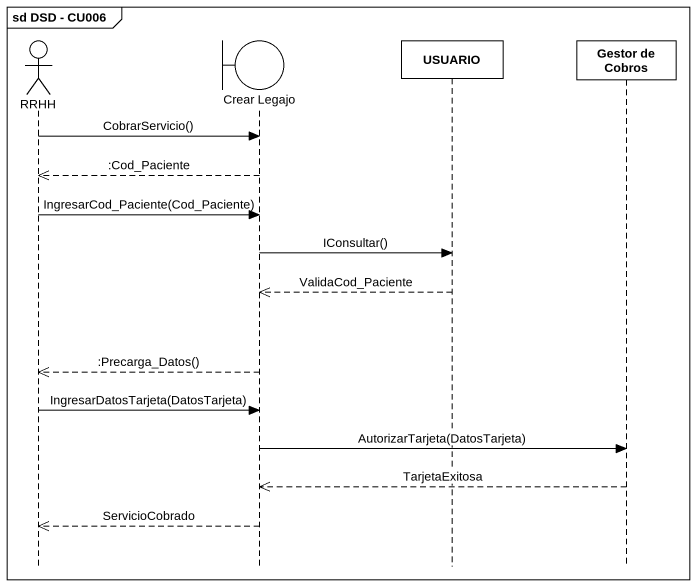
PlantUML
@startuml
mainframe sd DSD - CU006
hide footbox
actor RRHH
boundary "Crear Legajo" as Crear_Legajo
participant USUARIO
participant "Gestor de Cobros" as Gestor_de_Cobros

RRHH -> Crear_Legajo : CobrarServicio()
Crear_Legajo -->> RRHH : :Cod_Paciente
RRHH -> Crear_Legajo : IngresarCod_Paciente(Cod_Paciente)
Crear_Legajo -> USUARIO : IConsultar()
USUARIO -->> Crear_Legajo : ValidaCod_Paciente
Crear_Legajo -->> RRHH : :Precarga_Datos()
RRHH -> Crear_Legajo : IngresarDatosTarjeta(DatosTarjeta)
Crear_Legajo -> Gestor_de_Cobros : AutorizarTarjeta(DatosTarjeta)
Gestor_de_Cobros -->> Crear_Legajo : TarjetaExitosa
Crear_Legajo -->> RRHH : ServicioCobrado
@enduml
